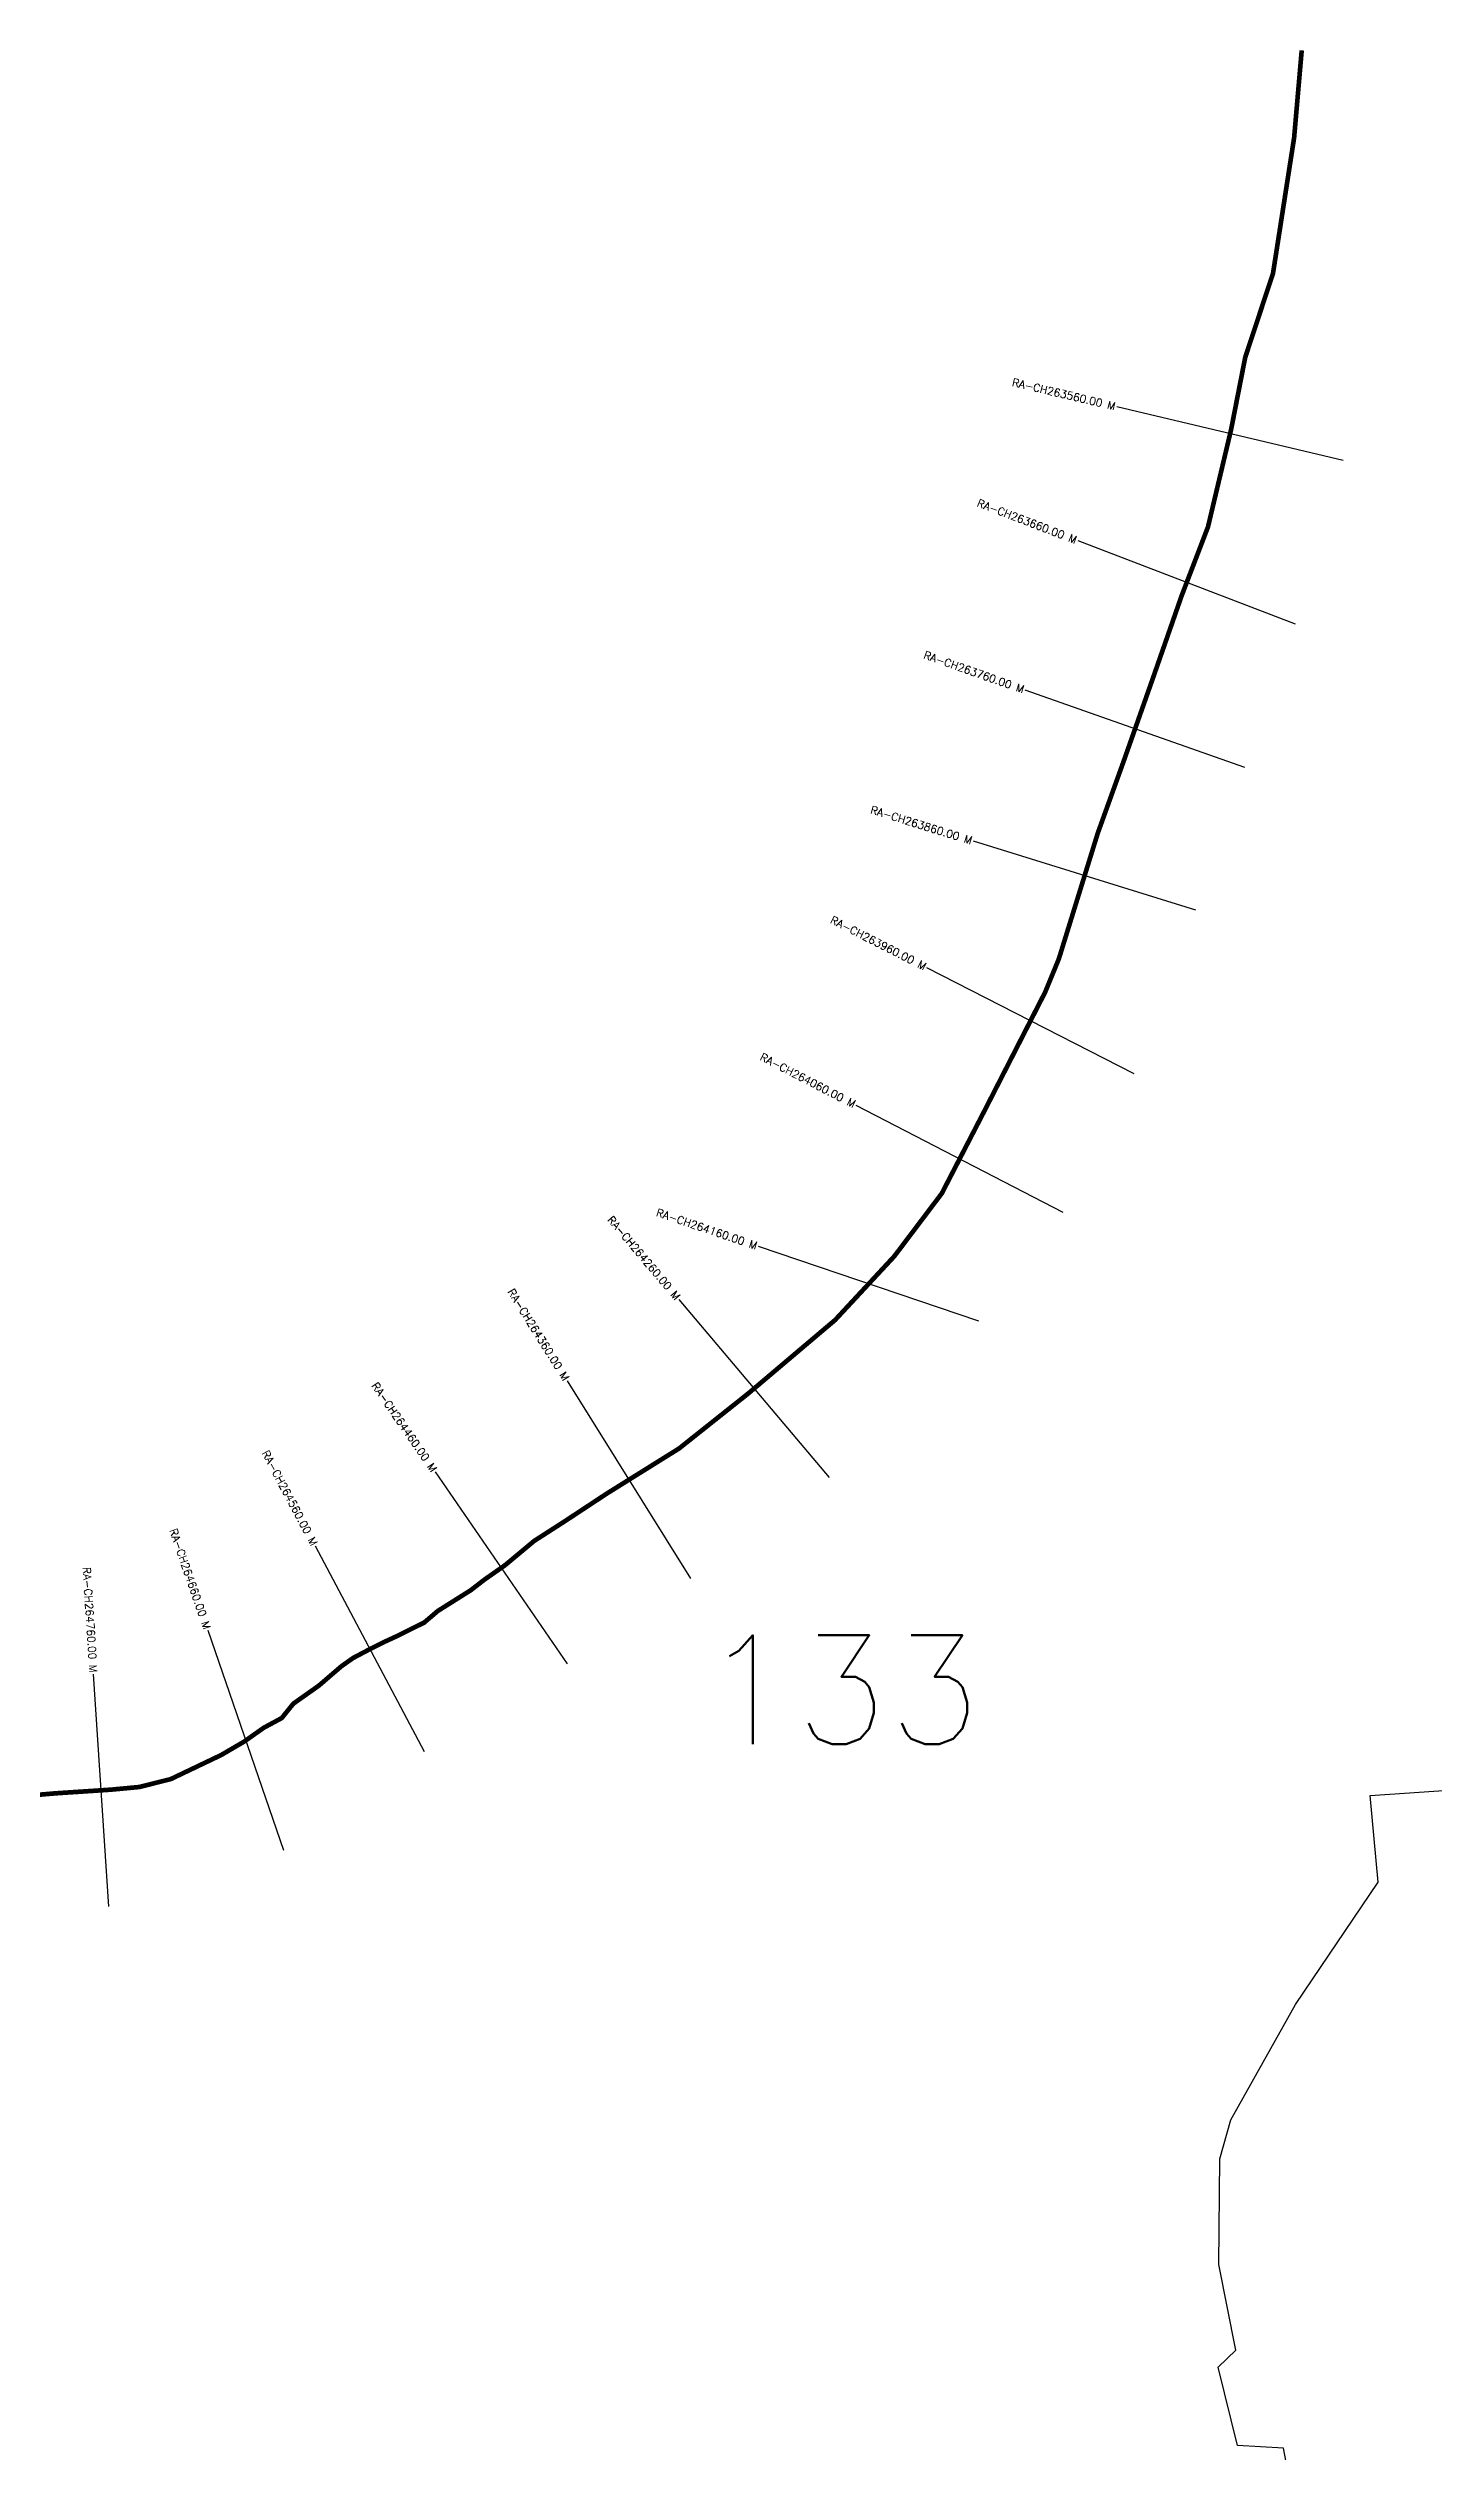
# Model space of a CAD drawing. Header units: metres. Extents: x 279200 to 286010, y 2030765 to 2033660.
# Drawn here: x 280144 to 281036, y 2032112 to 2033660 of the extents above; entities that cross this region are included whole.
import ezdxf
from ezdxf.enums import TextEntityAlignment as Align

# ---------------------------------------------------------------- set-up
doc = ezdxf.new("R2010")
doc.units = ezdxf.units.M
for name, color, linetype in [('CS', 134, 'Continuous'), ('CSMark', 6, 'Continuous'), ('NATURALLY PROTECTED', 3, 'Continuous')]:
    doc.layers.add(name, color=color, linetype=linetype)
doc.styles.get("Standard").update_dxf_attribs({"font": 'simplex.shx'})

msp = doc.modelspace()

# ---------------------------------------------------------------- linework, layer by layer
at = {"color": 6, "flags": 128}
msp.add_lwpolyline([(280945.7, 2032081.8), (280939.6, 2032114.5), (280909.9, 2032116.1), (280897.5, 2032166.5), (280908.8, 2032177.6), (280898, 2032232.7), (280898.6, 2032300.7), (280905.6, 2032325.9), (280947.2, 2032400.1), (281000.6, 2032478.9), (280995.5, 2032534.8), (281049.1, 2032538.4)], dxfattribs=at)
at = {"layer": 'CS'}
for p, q in [((280978.1, 2033394.4), (280832.2, 2033429.1)), ((280947.3, 2033289.1), (280807.2, 2033342.7)), ((280914.7, 2033196.7), (280773.2, 2033246.6)), ((280883.1, 2033104.9), (280739.8, 2033149.3)), ((280843.3, 2032999.5), (280709.8, 2033067.7)), ((280797.5, 2032910.2), (280664.3, 2032979.1)), ((280743.3, 2032840.1), (280601.2, 2032888.3)), ((280647, 2032739.6), (280550.1, 2032854.1)), ((280557.6, 2032674.4), (280478.2, 2032801.7)), ((280478.3, 2032619.6), (280393.1, 2032743.1)), ((280386.1, 2032562.8), (280315.8, 2032695.3)), ((280295.4, 2032499.3), (280246.6, 2032641.1)), ((280182.7, 2032463.2), (280172.9, 2032612.9))]:
    msp.add_line(p, q, dxfattribs=at)
at = {"layer": 'NATURALLY PROTECTED', "const_width": 3, "flags": 128}
msp.add_lwpolyline([(280951.3, 2033658.6), (280946.4, 2033602.3), (280932.8, 2033515), (280914.9, 2033460.9), (280905.8, 2033414.4), (280890.9, 2033351.7), (280873.9, 2033307.3), (280855.6, 2033254.8), (280836.5, 2033200.6), (280819.9, 2033154.5), (280794.8, 2033073.5), (280786, 2033052.1), (280747, 2032975.9), (280719.4, 2032922.5), (280688.8, 2032882), (280650.7, 2032841), (280594.9, 2032793.8), (280550.1, 2032758.2), (280503.9, 2032729.4), (280476.1, 2032711.1), (280456.8, 2032698.7), (280437.8, 2032682.9), (280424.5, 2032673.6), (280416, 2032667), (280394.7, 2032653.6), (280385.9, 2032646.1), (280367.5, 2032637), (280361.2, 2032634.1), (280351.7, 2032629.4), (280340.1, 2032623.3), (280332.6, 2032618), (280317.9, 2032605.4), (280301.6, 2032593.9), (280294.1, 2032584.6), (280282.6, 2032578.4), (280269.8, 2032569.4), (280255.1, 2032560.8), (280222.6, 2032545.3), (280202.3, 2032540.2), (280184.1, 2032538.5), (280147.9, 2032536.1), (280120.1, 2032533.7)], dxfattribs=at)

# ---------------------------------------------------------------- texts
at = {"insert": (280564.7, 2032637.9), "char_height": 70, "attachment_point": 1}
msp.add_mtext_dynamic_manual_height_columns('133', width=95.172, gutter_width=1, heights=[0], dxfattribs=at)
at = {"layer": 'CSMark'}
for s, rotation, p in [('RA-CH263560.00 M', 346.6451, (280831.2, 2033429.3)), ('RA-CH263660.00 M', 339.0632, (280806.2, 2033343.1)), ('RA-CH263760.00 M', 340.5565, (280772.3, 2033246.9)), ('RA-CH263860.00 M', 342.7804, (280738.8, 2033149.6)), ('RA-CH263960.00 M', 332.95, (280708.9, 2033068.2)), ('RA-CH264060.00 M', 332.636, (280663.4, 2032979.6)), ('RA-CH264160.00 M', 341.2723, (280600.3, 2032888.6)), ('RA-CH264260.00 M', 310.2192, (280549.5, 2032854.9)), ('RA-CH264360.00 M', 301.9548, (280477.6, 2032802.6)), ('RA-CH264460.00 M', 304.6209, (280392.5, 2032743.9)), ('RA-CH264560.00 M', 297.9465, (280315.3, 2032696.2)), ('RA-CH264660.00 M', 288.9987, (280246.2, 2032642)), ('RA-CH264760.00 M', 273.7275, (280172.8, 2032613.9))]:
    msp.add_text(s, height=5, rotation=rotation, dxfattribs=at).set_placement(p, align=Align.MIDDLE_RIGHT)

doc.saveas('drawing.dxf')
